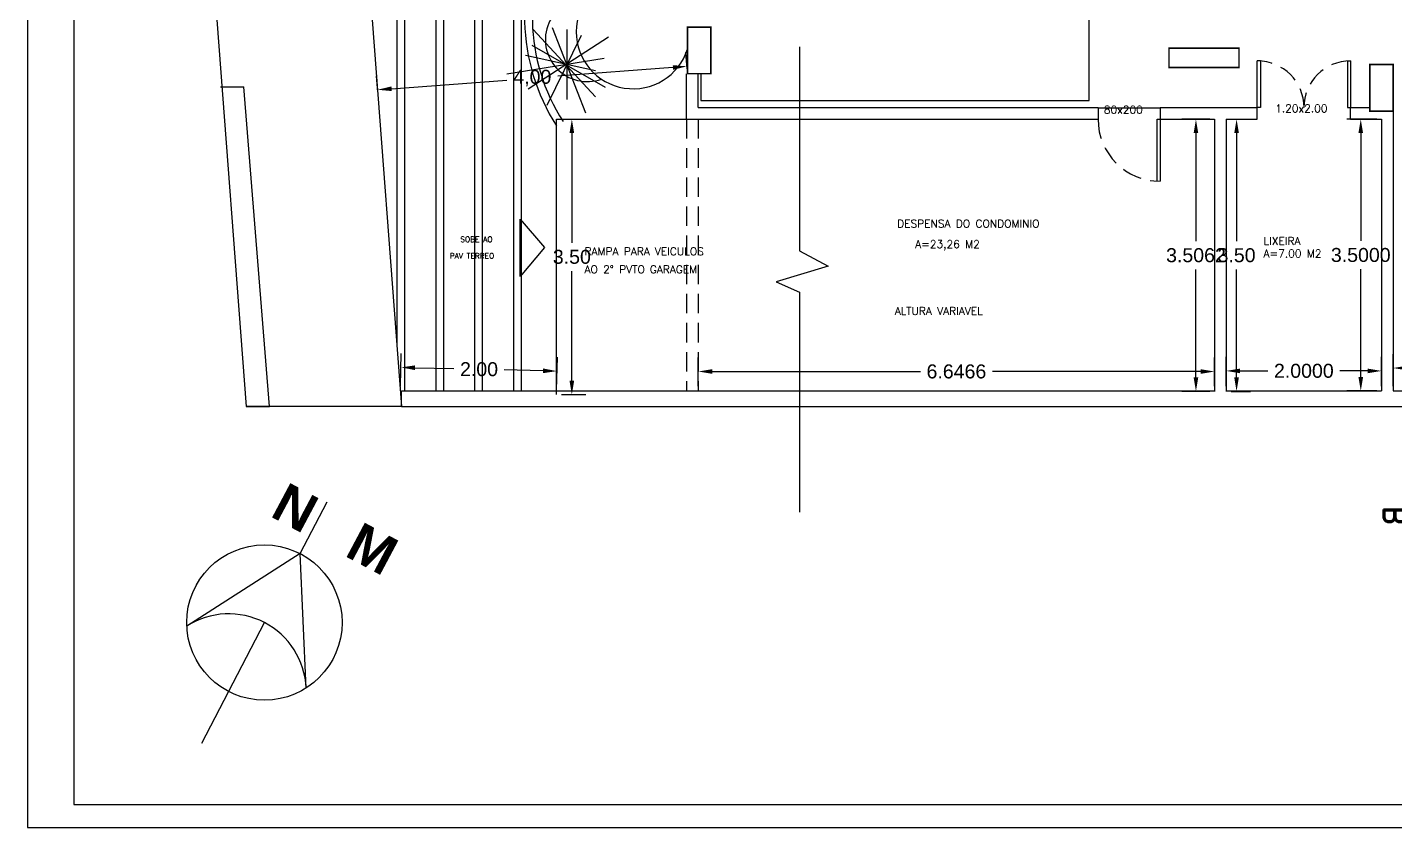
# Model space of a CAD drawing. Header units: millimetres. Extents: x 2200 to 2403, y 2380 to 2511.
# Drawn here: x 2245.02 to 2262.62, y 2420.91 to 2431.22 of the extents above; entities that cross this region are included whole.
import ezdxf

# ---------------------------------------------------------------- set-up
doc = ezdxf.new("R2010")
doc.units = ezdxf.units.MM
doc.linetypes.add('HIDDEN', pattern=[0.375, 0.25, -0.125])
doc.styles.add('ROMAND', font='romand', dxfattribs={"height": 0.1})
doc.styles.add('SANSSERIFBOLD', font='sasb____.pfb', dxfattribs={"height": 0.4})
doc.styles.get("Standard").update_dxf_attribs({"font": 'arial.ttf'})
doc.dimstyles.get("Standard").update_dxf_attribs({"dimtxt": 0.18, "dimasz": 0.18, "dimexe": 0.18, "dimexo": 0.0625, "dimgap": 0.09, "dimtad": 0, "dimtih": 1, "dimtoh": 1, "dimdec": 4, "dimzin": 0, "dimdsep": 46, "dimtxsty": 'Standard', "dimcen": 0.09, "dimadec": 0, "dimazin": 0, "dimtfac": 1, "dimtdec": 4, "dimtofl": 0, "dimtmove": 0, "dimatfit": 3, "dimfxl": 1, "dimtolj": 1, "dimtzin": 0, "dimarcsym": 0})

# ---------------------------------------------------------------- blocks, each defined once
blk = doc.blocks.new('*D78')
at = {"color": 0, "lineweight": -2, "transparency": 16777216}
for p, q in [((2253.513, 2430.684), (2253.497, 2430.895)), ((2249.531, 2430.383), (2249.515, 2430.594)), ((2253.331, 2430.702), (2251.847, 2430.59)), ((2249.708, 2430.428), (2251.193, 2430.54))]:
    blk.add_line(p, q, dxfattribs=at)
at = {"color": 0, "transparency": 16777216}
for points in [[(2253.329, 2430.732), (2253.333, 2430.672), (2253.511, 2430.716)], [(2249.706, 2430.458), (2249.711, 2430.398), (2249.529, 2430.415)]]:
    blk.add_solid(points, dxfattribs=at)
at = {"layer": 'DEFPOINTS', "color": 0, "transparency": 16777216}
for p in [(2253.518, 2430.622), (2249.529, 2430.415), (2249.536, 2430.321)]:
    blk.add_point(p, dxfattribs=at)
at = {"color": 0, "transparency": 16777216, "insert": (2251.52, 2430.565), "char_height": 0.18, "attachment_point": 5}
blk.add_mtext('\\A1;4,00', dxfattribs=at)
blk = doc.blocks.new('*D82')
at = {"color": 0, "lineweight": -2, "transparency": 16777216}
for p, q in [((2262.391, 2430.036), (2262.006, 2430.036)), ((2262.186, 2429.856), (2262.186, 2428.468)), ((2262.186, 2426.716), (2262.186, 2428.104)), ((2262.391, 2426.536), (2262.006, 2426.536))]:
    blk.add_line(p, q, dxfattribs=at)
at = {"color": 0, "transparency": 16777216}
for points in [[(2262.156, 2429.856), (2262.216, 2429.856), (2262.186, 2430.036)], [(2262.156, 2426.716), (2262.216, 2426.716), (2262.186, 2426.536)]]:
    blk.add_solid(points, dxfattribs=at)
at = {"layer": 'DEFPOINTS', "color": 0, "transparency": 16777216}
for p in [(2262.453, 2430.036), (2262.186, 2426.536), (2262.453, 2426.536)]:
    blk.add_point(p, dxfattribs=at)
at = {"color": 0, "transparency": 16777216, "insert": (2262.186, 2428.286), "char_height": 0.18, "attachment_point": 5}
blk.add_mtext('\\A1;3.5000', dxfattribs=at)
blk = doc.blocks.new('*D84')
at = {"color": 0, "lineweight": -2, "transparency": 16777216}
for p, q in [((2262.603, 2426.598), (2262.603, 2427.011)), ((2281.296, 2426.598), (2281.296, 2427.011)), ((2262.783, 2426.831), (2271.425, 2426.831)), ((2281.116, 2426.831), (2272.475, 2426.831))]:
    blk.add_line(p, q, dxfattribs=at)
at = {"color": 0, "transparency": 16777216}
for points in [[(2262.783, 2426.861), (2262.783, 2426.801), (2262.603, 2426.831)], [(2281.116, 2426.861), (2281.116, 2426.801), (2281.296, 2426.831)]]:
    blk.add_solid(points, dxfattribs=at)
at = {"layer": 'DEFPOINTS', "color": 0, "transparency": 16777216}
for p in [(2281.296, 2426.831), (2262.603, 2426.536), (2281.296, 2426.536)]:
    blk.add_point(p, dxfattribs=at)
at = {"color": 0, "transparency": 16777216, "insert": (2271.95, 2426.831), "char_height": 0.18, "attachment_point": 5}
blk.add_mtext('\\A1;18.6926', dxfattribs=at)
blk = doc.blocks.new('*D113')
at = {"color": 0, "lineweight": -2, "transparency": 16777216}
for p, q in [((2253.657, 2426.598), (2253.657, 2426.966)), ((2260.303, 2426.598), (2260.303, 2426.966)), ((2253.837, 2426.786), (2256.516, 2426.786)), ((2260.123, 2426.786), (2257.444, 2426.786))]:
    blk.add_line(p, q, dxfattribs=at)
at = {"color": 0, "transparency": 16777216}
for points in [[(2253.837, 2426.816), (2253.837, 2426.756), (2253.657, 2426.786)], [(2260.123, 2426.816), (2260.123, 2426.756), (2260.303, 2426.786)]]:
    blk.add_solid(points, dxfattribs=at)
at = {"layer": 'DEFPOINTS', "color": 0, "transparency": 16777216}
for p in [(2260.303, 2426.786), (2253.657, 2426.536), (2260.303, 2426.536)]:
    blk.add_point(p, dxfattribs=at)
at = {"color": 0, "transparency": 16777216, "insert": (2256.98, 2426.786), "char_height": 0.18, "attachment_point": 5}
blk.add_mtext('\\A1;6.6466', dxfattribs=at)
blk = doc.blocks.new('*D114')
at = {"color": 0, "lineweight": -2, "transparency": 16777216}
for p, q in [((2260.241, 2430.036), (2259.884, 2430.036)), ((2260.064, 2429.856), (2260.064, 2428.465)), ((2260.064, 2426.71), (2260.064, 2428.101)), ((2260.241, 2426.53), (2259.884, 2426.53))]:
    blk.add_line(p, q, dxfattribs=at)
at = {"color": 0, "transparency": 16777216}
for points in [[(2260.034, 2429.856), (2260.094, 2429.856), (2260.064, 2430.036)], [(2260.034, 2426.71), (2260.094, 2426.71), (2260.064, 2426.53)]]:
    blk.add_solid(points, dxfattribs=at)
at = {"layer": 'DEFPOINTS', "color": 0, "transparency": 16777216}
for p in [(2260.064, 2430.036), (2260.303, 2430.036), (2260.303, 2426.53)]:
    blk.add_point(p, dxfattribs=at)
at = {"color": 0, "transparency": 16777216, "insert": (2260.064, 2428.283), "char_height": 0.18, "attachment_point": 5}
blk.add_mtext('\\A1;3.5062', dxfattribs=at)
blk = doc.blocks.new('*D115')
at = {"color": 0, "lineweight": -2, "transparency": 16777216}
for p, q in [((2260.516, 2430.036), (2260.767, 2430.036)), ((2260.587, 2429.856), (2260.587, 2428.465)), ((2260.587, 2426.71), (2260.587, 2428.101)), ((2260.516, 2426.53), (2260.767, 2426.53))]:
    blk.add_line(p, q, dxfattribs=at)
at = {"color": 0, "transparency": 16777216}
for points in [[(2260.557, 2429.856), (2260.617, 2429.856), (2260.587, 2430.036)], [(2260.557, 2426.71), (2260.617, 2426.71), (2260.587, 2426.53)]]:
    blk.add_solid(points, dxfattribs=at)
at = {"layer": 'DEFPOINTS', "color": 0, "transparency": 16777216}
for p in [(2260.453, 2430.036), (2260.587, 2430.036), (2260.453, 2426.53)]:
    blk.add_point(p, dxfattribs=at)
at = {"color": 0, "transparency": 16777216, "insert": (2260.587, 2428.283), "char_height": 0.18, "attachment_point": 5}
blk.add_mtext('\\A1;3.50', dxfattribs=at)
blk = doc.blocks.new('*D116')
at = {"color": 0, "lineweight": -2, "transparency": 16777216}
for p, q in [((2260.453, 2426.598), (2260.453, 2426.974)), ((2262.453, 2426.598), (2262.453, 2426.974)), ((2260.633, 2426.794), (2260.989, 2426.794)), ((2262.273, 2426.794), (2261.918, 2426.794))]:
    blk.add_line(p, q, dxfattribs=at)
at = {"color": 0, "transparency": 16777216}
for points in [[(2260.633, 2426.824), (2260.633, 2426.764), (2260.453, 2426.794)], [(2262.273, 2426.824), (2262.273, 2426.764), (2262.453, 2426.794)]]:
    blk.add_solid(points, dxfattribs=at)
at = {"layer": 'DEFPOINTS', "color": 0, "transparency": 16777216}
for p in [(2262.453, 2426.794), (2260.453, 2426.536), (2262.453, 2426.536)]:
    blk.add_point(p, dxfattribs=at)
at = {"color": 0, "transparency": 16777216, "insert": (2261.453, 2426.794), "char_height": 0.18, "attachment_point": 5}
blk.add_mtext('\\A1;2.0000', dxfattribs=at)
blk = doc.blocks.new('*D138')
at = {"color": 0, "lineweight": -2, "transparency": 16777216}
for p, q in [((2251.894, 2430.036), (2252.209, 2430.036)), ((2252.029, 2429.856), (2252.029, 2428.444)), ((2252.029, 2426.668), (2252.029, 2428.08)), ((2251.894, 2426.488), (2252.209, 2426.488))]:
    blk.add_line(p, q, dxfattribs=at)
at = {"color": 0, "transparency": 16777216}
for points in [[(2251.999, 2429.856), (2252.059, 2429.856), (2252.029, 2430.036)], [(2251.999, 2426.668), (2252.059, 2426.668), (2252.029, 2426.488)]]:
    blk.add_solid(points, dxfattribs=at)
at = {"layer": 'DEFPOINTS', "color": 0, "transparency": 16777216}
for p in [(2251.831, 2430.036), (2251.831, 2426.488), (2252.029, 2426.488)]:
    blk.add_point(p, dxfattribs=at)
at = {"color": 0, "transparency": 16777216, "insert": (2252.029, 2428.262), "char_height": 0.18, "attachment_point": 5}
blk.add_mtext('\\A1;3.50', dxfattribs=at)
blk = doc.blocks.new('*D141')
at = {"color": 0, "lineweight": -2, "transparency": 16777216}
for p, q in [((2249.823, 2426.598), (2249.833, 2427.019)), ((2251.833, 2426.55), (2251.843, 2426.971)), ((2250.009, 2426.835), (2250.509, 2426.823)), ((2251.659, 2426.795), (2251.159, 2426.807))]:
    blk.add_line(p, q, dxfattribs=at)
at = {"color": 0, "transparency": 16777216}
for points in [[(2250.01, 2426.865), (2250.008, 2426.805), (2249.829, 2426.839)], [(2251.659, 2426.825), (2251.658, 2426.765), (2251.838, 2426.791)]]:
    blk.add_solid(points, dxfattribs=at)
at = {"layer": 'DEFPOINTS', "color": 0, "transparency": 16777216}
for p in [(2249.829, 2426.839), (2249.822, 2426.536), (2251.831, 2426.488)]:
    blk.add_point(p, dxfattribs=at)
at = {"color": 0, "transparency": 16777216, "insert": (2250.834, 2426.815), "char_height": 0.18, "attachment_point": 5}
blk.add_mtext('\\A1;2.00', dxfattribs=at)

msp = doc.modelspace()

# ---------------------------------------------------------------- linework, layer by layer
at = {"color": 1}
for p, q in [((2245.01863, 2449.70074), (2245.01863, 2420.91086)), ((2258.6878, 2430.27445), (2258.6878, 2432.67445)), ((2252.49932, 2431.09126), (2251.46538, 2430.42465)), ((2251.53208, 2431.19125), (2252.33256, 2430.32466)), ((2252.14706, 2431.11481), (2251.70719, 2430.21029)), ((2251.77486, 2431.21625), (2252.20628, 2430.11731)), ((2251.96567, 2431.19125), (2251.96567, 2430.29133)), ((2251.51263, 2430.98801), (2252.46005, 2430.44699)), ((2254.96168, 2430.96836), (2254.96168, 2428.34164)), ((2252.44313, 2430.81894), (2251.19118, 2430.61606)), ((2252.33256, 2430.65796), (2251.43202, 2430.85795)), ((2253.6878, 2430.62157), (2253.6878, 2430.27445)), ((2253.6878, 2430.27445), (2258.6878, 2430.27445)), ((2251.83124, 2430.03587), (2253.50691, 2430.03587)), ((2251.83124, 2426.48791), (2251.83124, 2430.03587)), ((2254.96168, 2428.34164), (2255.32856, 2428.14166)), ((2255.32856, 2428.14166), (2254.6615, 2427.94167)), ((2254.6615, 2427.94167), (2254.96168, 2427.80835)), ((2254.96168, 2427.80835), (2254.96168, 2424.97525)), ((2245.01863, 2420.91086), (2283.84085, 2420.91086))]:
    msp.add_line(p, q, dxfattribs=at)
for p, q in [((2245.61863, 2449.40272), (2245.61863, 2421.21086)), ((2246.18275, 2448.22439), (2247.83703, 2426.33587)), ((2262.05349, 2430.78587), (2262.05349, 2430.18587)), ((2253.50691, 2430.03587), (2253.50691, 2430.62157)), ((2253.65691, 2430.18587), (2253.65691, 2430.62157)), ((2247.50375, 2430.45073), (2247.80375, 2430.45073)), ((2248.13703, 2426.33587), (2247.80375, 2430.45073)), ((2253.50691, 2430.03587), (2254.96168, 2430.03587)), ((2253.65691, 2430.18587), (2254.96168, 2430.18587)), ((2254.96168, 2430.18587), (2258.80349, 2430.18587)), ((2254.96168, 2430.03587), (2258.80349, 2430.03587)), ((2258.80349, 2430.18587), (2258.80349, 2430.03587)), ((2259.60349, 2430.18587), (2260.85349, 2430.18587)), ((2259.60349, 2430.18587), (2259.60349, 2430.03587)), ((2259.60349, 2430.03587), (2260.30349, 2430.03587)), ((2260.30349, 2430.03587), (2260.30349, 2426.52969)), ((2260.45349, 2430.03587), (2260.85349, 2430.03587)), ((2260.45349, 2430.03587), (2260.45349, 2426.52969)), ((2260.85349, 2430.03587), (2260.85349, 2430.18587)), ((2262.05349, 2430.18587), (2262.30344, 2430.18587)), ((2262.05349, 2430.03587), (2262.05349, 2430.18587)), ((2262.05349, 2430.03587), (2262.45349, 2430.03587)), ((2262.45349, 2430.03587), (2262.45349, 2426.53587)), ((2262.60344, 2430.18587), (2262.60349, 2430.18587)), ((2262.60349, 2430.18587), (2262.60349, 2426.53587)), ((2254.96168, 2426.53587), (2260.30349, 2426.53587)), ((2260.45349, 2426.53587), (2262.45349, 2426.53587)), ((2262.60349, 2426.53587), (2281.29606, 2426.53587)), ((2249.83703, 2426.33587), (2247.83703, 2426.33587)), ((2247.83703, 2426.33587), (2248.13703, 2426.33587)), ((2247.83703, 2426.33587), (2248.13703, 2426.33587)), ((2254.96168, 2426.33587), (2281.49803, 2426.33587)), ((2245.61863, 2421.21086), (2283.53791, 2421.21086))]:
    msp.add_line(p, q)
at = {"color": 4}
for p, q in [((2248.18275, 2448.22439), (2249.83703, 2426.33587)), ((2249.77631, 2440.43765), (2249.77631, 2427.1322)), ((2249.87631, 2438.33603), (2249.87631, 2426.53587)), ((2250.27631, 2438.07194), (2250.27631, 2426.53587)), ((2250.37631, 2438.01956), (2250.37631, 2426.53587)), ((2250.77631, 2437.85537), (2250.77631, 2426.53587)), ((2250.87631, 2437.82467), (2250.87631, 2426.53587)), ((2251.27631, 2437.73929), (2251.27631, 2426.53587)), ((2251.37631, 2437.72689), (2251.37631, 2426.53587)), ((2258.80349, 2430.18035), (2259.60349, 2430.18035))]:
    msp.add_line(p, q, dxfattribs=at)
at = {"color": 3}
for p, q in [((2260.89349, 2430.78587), (2260.85349, 2430.78587)), ((2260.85349, 2430.18587), (2260.85349, 2430.78587)), ((2260.89349, 2430.78587), (2260.89349, 2430.18587)), ((2262.01349, 2430.78587), (2262.05349, 2430.78587)), ((2262.01349, 2430.78587), (2262.01349, 2430.18587)), ((2259.56349, 2429.23587), (2259.56349, 2430.03587)), ((2259.56349, 2430.03587), (2259.60349, 2430.03587)), ((2259.60349, 2430.03587), (2259.60349, 2429.23587)), ((2260.89349, 2430.18587), (2260.85349, 2430.18587)), ((2262.01349, 2430.18587), (2262.05349, 2430.18587))]:
    msp.add_line(p, q, dxfattribs=at)
at = {"color": 1, "linetype": 'HIDDEN'}
for p, q in [((2253.50691, 2430.03587), (2253.50691, 2426.53587)), ((2253.65691, 2430.03587), (2253.65691, 2426.53587))]:
    msp.add_line(p, q, dxfattribs=at)
at = {"color": 2}
for p, q in [((2251.36557, 2428.74726), (2251.6763, 2428.3832)), ((2251.36557, 2428.00981), (2251.36557, 2428.74726)), ((2251.6763, 2428.3832), (2251.36557, 2428.00981)), ((2249.83703, 2426.33587), (2249.83703, 2426.53587)), ((2249.83703, 2426.53587), (2254.96168, 2426.53587)), ((2249.83703, 2426.33587), (2254.96168, 2426.33587)), ((2248.53141, 2424.44), (2248.87703, 2425.10562)), ((2248.53141, 2424.44), (2247.07159, 2423.50784)), ((2248.60878, 2422.70968), (2248.53141, 2424.44)), ((2247.26416, 2421.9994), (2248.07059, 2423.55251))]:
    msp.add_line(p, q, dxfattribs=at)
at = {"const_width": 0.02}
for points in [[(2253.81768, 2430.62157), (2253.81768, 2431.22157), (2253.51768, 2431.22157), (2253.51768, 2430.62157)], [(2259.71768, 2430.95119), (2260.61768, 2430.95119), (2260.61768, 2430.70119), (2259.71768, 2430.70119)], [(2262.30281, 2430.74012), (2262.30349, 2430.14012), (2262.60349, 2430.14046), (2262.60281, 2430.74046)]]:
    msp.add_lwpolyline(points, close=True, dxfattribs=at)
at = {"color": 2}
msp.add_circle((2248.07059, 2423.55251), 1, dxfattribs=at)
at = {"color": 4}
for radius in [2.61054, 2.51054]:
    msp.add_arc((2254.02998, 2431.35802), radius, 88.020257, 212.621004, dxfattribs=at)
at = {"color": 1}
for centre, radius, start, end in [((2252.81845, 2431.16213), 0.73433, 17.688848, 342.214788), ((2252.22638, 2431.05964), 0.53879, 89.85036, 289.791837)]:
    msp.add_arc(centre, radius, start, end, dxfattribs=at)
at = {"color": 3, "linetype": 'HIDDEN'}
for centre, radius, start, end in [((2260.85635, 2430.18587), 0.6, 0, 90), ((2262.05349, 2430.18587), 0.6, 90, 180), ((2259.60349, 2430.03587), 0.8, 180.125246, 270)]:
    msp.add_arc(centre, radius, start, end, dxfattribs=at)
at = {"color": 2}
msp.add_arc((2247.60977, 2422.66502), 1, 2.56, 122.56, dxfattribs=at)

# ---------------------------------------------------------------- texts
at = {"color": 1, "style": 'ROMAND'}
for s, height, p in [('80x200', 0.1, (2258.87908, 2430.10749)), ('1.20x2.00', 0.1, (2261.08384, 2430.12406)), ('DESPENSA DO CONDOMINIO', 0.1, (2256.21844, 2428.64141)), ('SOBE AO', 0.07, (2250.59369, 2428.45313)), ('A=23,26 M2', 0.1, (2256.45052, 2428.37635)), ('LIXEIRA', 0.1, (2260.93464, 2428.41777)), ('PAV TERREO', 0.07, (2250.45686, 2428.24119)), ('RAMPA PARA VEICULOS', 0.1, (2252.19083, 2428.28256)), ('A=7.00 M2', 0.1, (2260.93464, 2428.25586)), ('AO 2° PVTO GARAGEM', 0.1, (2252.19083, 2428.05101)), ('ALTURA VARIAVEL', 0.1, (2256.18529, 2427.51492))]:
    msp.add_text(s, height=height, dxfattribs=at).set_placement(p)
at = {"color": 1}
for s, height, rotation, style, p in [('N   M', 0.5, 332, 'SANSSERIFBOLD', (2248.12822, 2424.92851)), ('B', 0.29214, 270, 'ROMAND', (2262.47819, 2425.05745))]:
    msp.add_text(s, height=height, rotation=rotation, dxfattribs=dict(at, style=style)).set_placement(p)

# ---------------------------------------------------------------- dimensions: what is measured, and where the dimension line sits
dim = msp.add_aligned_dim(p1=(2253.51768, 2430.62157), p2=(2249.53587, 2430.32064), distance=-0.09439, text='4,00', dimstyle='Standard')
dim.commit()
dim.dimension.update_dxf_attribs({"geometry": '*D78', "text_midpoint": (2251.51966, 2430.56522)})
for p1, p2, distance, text, picture, middle in [((2251.83124, 2430.03587), (2251.83124, 2426.48791), 0.19739, '3.50', '*D138', (2252.02863, 2428.26189)), ((2260.45349, 2426.52969), (2260.45349, 2430.03587), -0.13303, '3.50', '*D115', (2260.58652, 2428.28278)), ((2251.83124, 2426.48791), (2249.82178, 2426.53587), -0.30316, '2.00', '*D141', (2250.83374, 2426.81496))]:
    dim = msp.add_aligned_dim(p1=p1, p2=p2, distance=distance, text=text, dimstyle='Standard', dxfattribs=at)
    dim.commit()
    dim.dimension.update_dxf_attribs({"geometry": picture, "text_midpoint": middle})
for p1, p2, distance, picture, middle in [((2260.30349, 2426.52969), (2260.30349, 2430.03587), 0.23915, '*D114', (2260.06434, 2428.28278)), ((2262.45349, 2430.03587), (2262.45349, 2426.53587), -0.26734, '*D82', (2262.18615, 2428.28587)), ((2253.65691, 2426.53587), (2260.30349, 2426.53587), 0.25015, '*D113', (2256.9802, 2426.78602)), ((2260.45349, 2426.53587), (2262.45349, 2426.53587), 0.25843, '*D116', (2261.45349, 2426.7943)), ((2262.60349, 2426.53587), (2281.29606, 2426.53587), 0.29525, '*D84', (2271.94978, 2426.83112))]:
    dim = msp.add_aligned_dim(p1=p1, p2=p2, distance=distance, dimstyle='Standard', dxfattribs=at)
    dim.commit()
    dim.dimension.update_dxf_attribs({"geometry": picture, "text_midpoint": middle})

doc.saveas('drawing.dxf')
